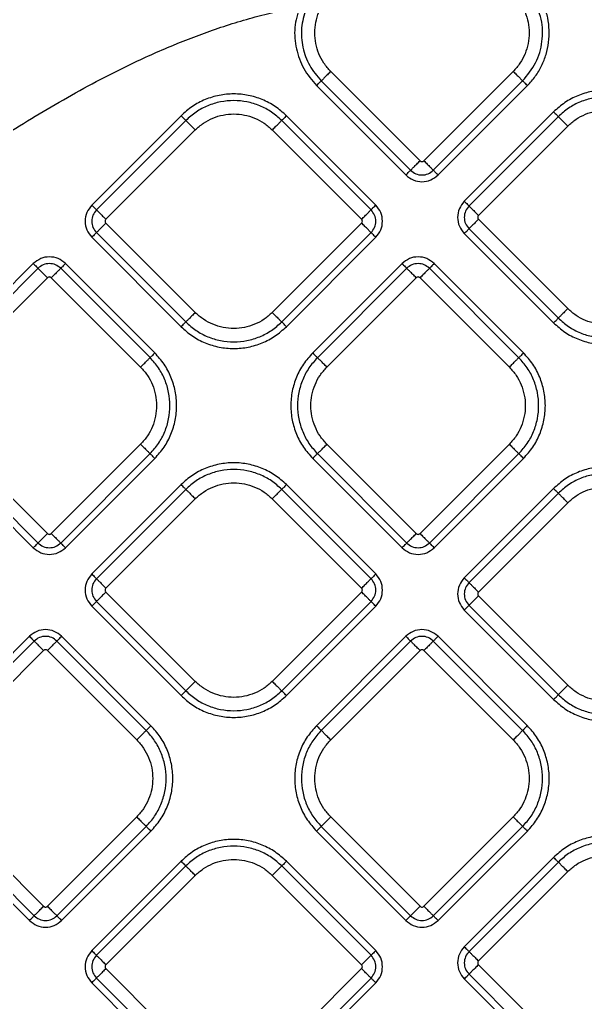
# Model space of a CAD drawing. Extents: x 943 to 1030, y 781 to 934.
# Drawn here: x 982.45 to 986.62, y 850.8 to 858.04 of the extents above; entities that cross this region are included whole.
import ezdxf

# ---------------------------------------------------------------- set-up
doc = ezdxf.new("R2010")
doc.units = 0
doc.header["$MEASUREMENT"] = 0
doc.layers.add('1', color=4, linetype='Continuous')

# ---------------------------------------------------------------- blocks, each defined once
blk = doc.blocks.new('AIRA')
at = {"layer": '1', "color": 3, "linetype": 'Continuous', "lineweight": 25}
for p, q in [((42.222, 53.8375), (41.5632, 54.4963)), ((42.9091, 54.4963), (42.2503, 53.8375)), ((41.4935, 54.4266), (42.1523, 53.7677)), ((42.32, 53.7677), (42.9788, 54.4266)), ((41.4586, 54.3917), (42.1174, 53.7329)), ((42.3549, 53.7329), (43.0137, 54.3917)), ((43.2073, 54.1982), (42.5484, 53.5393)), ((40.4592, 54.1697), (39.8004, 53.5108)), ((40.4941, 54.1348), (39.8353, 53.476)), ((41.8605, 53.476), (41.2017, 54.1348)), ((41.8954, 53.5108), (41.2365, 54.1697)), ((43.2421, 54.1633), (42.5833, 53.5045)), ((39.905, 53.4062), (40.5638, 54.0651)), ((41.1319, 54.0651), (41.7908, 53.4062)), ((42.653, 53.4347), (43.3118, 54.0936)), ((43.3118, 52.7476), (42.653, 53.4065)), ((40.5638, 52.7191), (39.905, 53.378)), ((41.7908, 53.378), (41.1319, 52.7191)), ((42.5833, 53.3367), (43.2421, 52.6779)), ((39.8004, 53.2734), (40.4592, 52.6145)), ((39.8353, 53.3082), (40.4941, 52.6494)), ((41.2017, 52.6494), (41.8605, 53.3082)), ((41.2365, 52.6145), (41.8954, 53.2734)), ((42.5484, 53.3019), (43.2073, 52.643)), ((39.3694, 53.0798), (38.7106, 52.421)), ((39.4043, 53.045), (38.7455, 52.3862)), ((40.2308, 52.3862), (39.572, 53.045)), ((40.2657, 52.421), (39.6069, 53.0798)), ((42.0889, 53.0798), (41.4301, 52.421)), ((42.1238, 53.045), (41.4649, 52.3861)), ((42.9503, 52.3861), (42.2915, 53.045)), ((42.9852, 52.421), (42.3264, 53.0798)), ((38.8152, 52.3164), (39.474, 52.9753)), ((39.5023, 52.9753), (40.1611, 52.3164)), ((41.5347, 52.3164), (42.1935, 52.9752)), ((42.2218, 52.9752), (42.8806, 52.3164)), ((39.474, 51.0895), (38.8152, 51.7483)), ((40.1611, 51.7483), (39.5023, 51.0895)), ((42.1935, 51.0894), (41.5347, 51.7483)), ((42.8806, 51.7483), (42.2218, 51.0894)), ((38.7455, 51.6786), (39.4043, 51.0197)), ((39.572, 51.0197), (40.2308, 51.6786)), ((41.4649, 51.6785), (42.1238, 51.0197)), ((42.2915, 51.0197), (42.9503, 51.6785)), ((38.7106, 51.6437), (39.3694, 50.9849)), ((39.6069, 50.9849), (40.2657, 51.6437)), ((41.4301, 51.6437), (42.0889, 50.9848)), ((42.3264, 50.9848), (42.9852, 51.6437)), ((40.4593, 51.4502), (39.8004, 50.7913)), ((41.8954, 50.7913), (41.2366, 51.4502)), ((40.4941, 51.4153), (39.8353, 50.7565)), ((41.8605, 50.7565), (41.2017, 51.4153)), ((43.2072, 51.4217), (42.5484, 50.7628)), ((43.2421, 51.3868), (42.5833, 50.728)), ((39.905, 50.6867), (40.5638, 51.3456)), ((41.132, 51.3456), (41.7908, 50.6867)), ((42.653, 50.6582), (43.3118, 51.3171)), ((40.5638, 49.9996), (39.905, 50.6585)), ((41.7908, 50.6585), (41.132, 49.9996)), ((39.8353, 50.5887), (40.4941, 49.9299)), ((41.2017, 49.9299), (41.8605, 50.5887)), ((43.3118, 49.9711), (42.653, 50.63)), ((39.8004, 50.5539), (40.4593, 49.895)), ((41.2366, 49.895), (41.8954, 50.5539)), ((42.5484, 50.5254), (43.2072, 49.8665)), ((42.5833, 50.5602), (43.2421, 49.9014)), ((39.3409, 50.3318), (38.6821, 49.673)), ((39.3758, 50.297), (38.7169, 49.6381)), ((40.2023, 49.6381), (39.5435, 50.297)), ((40.2372, 49.673), (39.5784, 50.3318)), ((42.1174, 50.3318), (41.4586, 49.673)), ((42.1523, 50.297), (41.4935, 49.6382)), ((42.9788, 49.6382), (42.32, 50.297)), ((43.0137, 49.673), (42.3549, 50.3318)), ((38.7867, 49.5684), (39.4455, 50.2272)), ((39.4738, 50.2272), (40.1326, 49.5684)), ((41.5632, 49.5684), (42.222, 50.2273)), ((42.2503, 50.2273), (42.9091, 49.5684)), ((39.4455, 48.3414), (38.7867, 49.0003)), ((40.1326, 49.0003), (39.4738, 48.3414)), ((42.222, 48.3415), (41.5632, 49.0003)), ((42.9091, 49.0003), (42.2503, 48.3415)), ((38.7169, 48.9305), (39.3758, 48.2717)), ((39.5435, 48.2717), (40.2023, 48.9305)), ((41.4935, 48.9306), (42.1523, 48.2717)), ((42.32, 48.2717), (42.9788, 48.9306)), ((38.6821, 48.8957), (39.3409, 48.2368)), ((39.5784, 48.2368), (40.2372, 48.8957)), ((41.4586, 48.8957), (42.1174, 48.2369)), ((42.3549, 48.2369), (43.0137, 48.8957)), ((43.2073, 48.7022), (42.5484, 48.0433)), ((40.4592, 48.6737), (39.8004, 48.0148)), ((40.4941, 48.6388), (39.8353, 47.98)), ((41.8605, 47.98), (41.2017, 48.6388)), ((41.8954, 48.0148), (41.2365, 48.6737)), ((43.2421, 48.6673), (42.5833, 48.0085)), ((39.905, 47.9102), (40.5638, 48.5691)), ((41.1319, 48.5691), (41.7908, 47.9102)), ((42.653, 47.9387), (43.3118, 48.5976)), ((43.3118, 47.2516), (42.653, 47.9105)), ((40.5638, 47.2231), (39.905, 47.882)), ((41.7908, 47.882), (41.1319, 47.2231)), ((42.5833, 47.8407), (43.2421, 47.1819)), ((39.8004, 47.7774), (40.4592, 47.1185)), ((39.8353, 47.8122), (40.4941, 47.1534)), ((41.2017, 47.1534), (41.8605, 47.8122)), ((41.2365, 47.1185), (41.8954, 47.7774)), ((42.5484, 47.8059), (43.2073, 47.147))]:
    blk.add_line(p, q, dxfattribs=at)
for points, knots in [([(36.5545, 54.6322), (36.7172, 54.7478), (37.0425, 54.979), (37.5545, 55.2899), (38.0823, 55.5728), (38.6258, 55.8242), (39.182, 56.0465), (39.5624, 56.1674), (39.7526, 56.2279)], [0, 0, 0, 0, 0.1666643, 0.3333309, 0.499999, 0.6666664, 0.8333325, 1, 1, 1, 1]), ([(38.8572, 53.8295), (38.9368, 53.8824), (39.0916, 53.9852), (39.3261, 54.1324), (39.5615, 54.2726), (39.7991, 54.4048), (40.0643, 54.5408), (40.3525, 54.673), (40.6747, 54.7982), (40.9992, 54.9021), (41.223, 54.9498), (41.3326, 54.9732)], [0, 0, 0, 0, 0.104464, 0.202983, 0.30258, 0.403834, 0.50004, 0.62826, 0.750033, 0.877678, 1, 1, 1, 1]), ([(42.222, 53.8375), (42.2241, 53.8358), (42.2282, 53.8325), (42.2361, 53.8311), (42.2441, 53.8325), (42.2482, 53.8358), (42.2503, 53.8375)], [0, 0, 0, 0, 0.25001, 0.5, 0.74999, 1, 1, 1, 1]), ([(42.1523, 53.7677), (42.1645, 53.7581), (42.1891, 53.7387), (42.2361, 53.7302), (42.2833, 53.7386), (42.3078, 53.758), (42.32, 53.7677)], [0, 0, 0, 0, 0.249635, 0.500178, 0.750078, 1, 1, 1, 1]), ([(42.1174, 53.7329), (42.1348, 53.7191), (42.1696, 53.6917), (42.2362, 53.6797), (42.3029, 53.6917), (42.3375, 53.7192), (42.3549, 53.7329)], [0, 0, 0, 0, 0.250225, 0.500436, 0.750211, 1, 1, 1, 1]), ([(42.5484, 53.5393), (42.5347, 53.5219), (42.5072, 53.4872), (42.4953, 53.4205), (42.5072, 53.3539), (42.5347, 53.3192), (42.5484, 53.3019)], [0, 0, 0, 0, 0.250225, 0.500436, 0.750211, 1, 1, 1, 1]), ([(39.8004, 53.5108), (39.7867, 53.4934), (39.7592, 53.4587), (39.7472, 53.392), (39.7592, 53.3254), (39.7867, 53.2907), (39.8004, 53.2734)], [0, 0, 0, 0, 0.250225, 0.500436, 0.750211, 1, 1, 1, 1]), ([(39.8353, 53.476), (39.8256, 53.4637), (39.8062, 53.4392), (39.7977, 53.3921), (39.8061, 53.345), (39.8255, 53.3205), (39.8353, 53.3082)], [0, 0, 0, 0, 0.249635, 0.500178, 0.750078, 1, 1, 1, 1]), ([(41.8605, 53.3082), (41.8702, 53.3205), (41.8896, 53.345), (41.8981, 53.3921), (41.8896, 53.4392), (41.8702, 53.4637), (41.8605, 53.476)], [0, 0, 0, 0, 0.249635, 0.500178, 0.750078, 1, 1, 1, 1]), ([(41.8954, 53.2734), (41.9091, 53.2907), (41.9366, 53.3255), (41.9485, 53.3922), (41.9365, 53.4588), (41.9091, 53.4935), (41.8954, 53.5108)], [0, 0, 0, 0, 0.250225, 0.500436, 0.750211, 1, 1, 1, 1]), ([(42.5833, 53.5045), (42.5736, 53.4922), (42.5542, 53.4677), (42.5457, 53.4206), (42.5542, 53.3735), (42.5736, 53.349), (42.5833, 53.3367)], [0, 0, 0, 0, 0.249635, 0.500178, 0.750078, 1, 1, 1, 1]), ([(39.905, 53.4062), (39.9033, 53.4042), (39.9001, 53.4), (39.8987, 53.3921), (39.9001, 53.3841), (39.9033, 53.38), (39.905, 53.378)], [0, 0, 0, 0, 0.2500103, 0.5, 0.7499897, 1, 1, 1, 1]), ([(41.7908, 53.378), (41.7924, 53.38), (41.7957, 53.3841), (41.7971, 53.3921), (41.7957, 53.4), (41.7924, 53.4042), (41.7908, 53.4062)], [0, 0, 0, 0, 0.25001, 0.5, 0.74999, 1, 1, 1, 1]), ([(42.653, 53.4347), (42.6514, 53.4327), (42.6481, 53.4285), (42.6467, 53.4206), (42.6481, 53.4127), (42.6514, 53.4085), (42.653, 53.4065)], [0, 0, 0, 0, 0.25001, 0.5, 0.74999, 1, 1, 1, 1]), ([(39.6069, 53.0798), (39.5895, 53.0936), (39.5547, 53.1211), (39.4881, 53.133), (39.4214, 53.121), (39.3868, 53.0936), (39.3694, 53.0798)], [0, 0, 0, 0, 0.250225, 0.500436, 0.750211, 1, 1, 1, 1]), ([(42.3264, 53.0798), (42.309, 53.0936), (42.2742, 53.121), (42.2076, 53.133), (42.1409, 53.121), (42.1063, 53.0935), (42.0889, 53.0798)], [0, 0, 0, 0, 0.250225, 0.500436, 0.750211, 1, 1, 1, 1]), ([(39.572, 53.045), (39.5598, 53.0547), (39.5352, 53.0741), (39.4881, 53.0825), (39.441, 53.0741), (39.4165, 53.0547), (39.4043, 53.045)], [0, 0, 0, 0, 0.249635, 0.500178, 0.750078, 1, 1, 1, 1]), ([(42.2915, 53.045), (42.2793, 53.0546), (42.2547, 53.074), (42.2076, 53.0825), (42.1605, 53.0741), (42.136, 53.0547), (42.1238, 53.045)], [0, 0, 0, 0, 0.249635, 0.500178, 0.750078, 1, 1, 1, 1]), ([(39.5023, 52.9753), (39.5002, 52.9769), (39.4961, 52.9802), (39.4881, 52.9816), (39.4802, 52.9802), (39.4761, 52.9769), (39.474, 52.9753)], [0, 0, 0, 0, 0.25001, 0.5, 0.74999, 1, 1, 1, 1]), ([(42.2218, 52.9752), (42.2197, 52.9769), (42.2156, 52.9802), (42.2076, 52.9816), (42.1997, 52.9802), (42.1956, 52.9769), (42.1935, 52.9752)], [0, 0, 0, 0, 0.2500103, 0.5, 0.7499897, 1, 1, 1, 1]), ([(39.474, 51.0895), (39.4761, 51.0878), (39.4802, 51.0845), (39.4881, 51.0831), (39.4961, 51.0845), (39.5002, 51.0878), (39.5023, 51.0895)], [0, 0, 0, 0, 0.2500103, 0.5, 0.7499897, 1, 1, 1, 1]), ([(42.1935, 51.0894), (42.1956, 51.0878), (42.1997, 51.0845), (42.2076, 51.0831), (42.2156, 51.0845), (42.2197, 51.0878), (42.2218, 51.0894)], [0, 0, 0, 0, 0.25001, 0.5, 0.74999, 1, 1, 1, 1]), ([(39.4043, 51.0197), (39.4165, 51.0101), (39.4411, 50.9907), (39.4881, 50.9822), (39.5353, 50.9906), (39.5598, 51.01), (39.572, 51.0197)], [0, 0, 0, 0, 0.249635, 0.500178, 0.750078, 1, 1, 1, 1]), ([(42.1238, 51.0197), (42.136, 51.01), (42.1606, 50.9906), (42.2076, 50.9821), (42.2548, 50.9906), (42.2792, 51.01), (42.2915, 51.0197)], [0, 0, 0, 0, 0.249635, 0.500178, 0.750078, 1, 1, 1, 1]), ([(39.3694, 50.9849), (39.3868, 50.9711), (39.4216, 50.9437), (39.4882, 50.9317), (39.5549, 50.9437), (39.5895, 50.9712), (39.6069, 50.9849)], [0, 0, 0, 0, 0.250225, 0.500436, 0.750211, 1, 1, 1, 1]), ([(42.0889, 50.9848), (42.1063, 50.9711), (42.141, 50.9436), (42.2077, 50.9317), (42.2744, 50.9437), (42.309, 50.9711), (42.3264, 50.9848)], [0, 0, 0, 0, 0.250225, 0.500436, 0.750211, 1, 1, 1, 1]), ([(39.8004, 50.7913), (39.7867, 50.7739), (39.7592, 50.7392), (39.7473, 50.6725), (39.7592, 50.6059), (39.7867, 50.5712), (39.8004, 50.5539)], [0, 0, 0, 0, 0.2502254, 0.5004363, 0.7502109, 1, 1, 1, 1]), ([(41.8954, 50.5539), (41.9091, 50.5713), (41.9366, 50.606), (41.9486, 50.6727), (41.9366, 50.7393), (41.9091, 50.774), (41.8954, 50.7913)], [0, 0, 0, 0, 0.250225, 0.500436, 0.750211, 1, 1, 1, 1]), ([(39.8353, 50.7565), (39.8256, 50.7442), (39.8062, 50.7197), (39.7977, 50.6726), (39.8062, 50.6255), (39.8256, 50.601), (39.8353, 50.5887)], [0, 0, 0, 0, 0.249635, 0.500178, 0.750078, 1, 1, 1, 1]), ([(41.8605, 50.5887), (41.8702, 50.601), (41.8896, 50.6255), (41.8981, 50.6726), (41.8896, 50.7197), (41.8702, 50.7442), (41.8605, 50.7565)], [0, 0, 0, 0, 0.249635, 0.500178, 0.750078, 1, 1, 1, 1]), ([(42.5484, 50.7628), (42.5347, 50.7454), (42.5072, 50.7107), (42.4952, 50.644), (42.5072, 50.5774), (42.5347, 50.5427), (42.5484, 50.5254)], [0, 0, 0, 0, 0.2502254, 0.5004363, 0.7502109, 1, 1, 1, 1]), ([(42.5833, 50.728), (42.5736, 50.7157), (42.5542, 50.6912), (42.5457, 50.6441), (42.5541, 50.597), (42.5735, 50.5725), (42.5833, 50.5602)], [0, 0, 0, 0, 0.249635, 0.500178, 0.750078, 1, 1, 1, 1]), ([(39.905, 50.6867), (39.9034, 50.6847), (39.9001, 50.6805), (39.8987, 50.6726), (39.9001, 50.6647), (39.9034, 50.6605), (39.905, 50.6585)], [0, 0, 0, 0, 0.25001, 0.5, 0.74999, 1, 1, 1, 1]), ([(41.7908, 50.6585), (41.7925, 50.6605), (41.7957, 50.6647), (41.7971, 50.6726), (41.7957, 50.6805), (41.7925, 50.6847), (41.7908, 50.6867)], [0, 0, 0, 0, 0.25001, 0.5, 0.74999, 1, 1, 1, 1]), ([(42.653, 50.6582), (42.6513, 50.6562), (42.6481, 50.652), (42.6467, 50.6441), (42.6481, 50.6361), (42.6513, 50.632), (42.653, 50.63)], [0, 0, 0, 0, 0.25001, 0.5, 0.74999, 1, 1, 1, 1]), ([(39.5784, 50.3318), (39.561, 50.3456), (39.5262, 50.373), (39.4596, 50.385), (39.3929, 50.373), (39.3583, 50.3455), (39.3409, 50.3318)], [0, 0, 0, 0, 0.250225, 0.500436, 0.750211, 1, 1, 1, 1]), ([(42.3549, 50.3318), (42.3375, 50.3456), (42.3027, 50.3731), (42.2361, 50.385), (42.1694, 50.373), (42.1348, 50.3456), (42.1174, 50.3318)], [0, 0, 0, 0, 0.2502254, 0.5004363, 0.7502109, 1, 1, 1, 1]), ([(39.5435, 50.297), (39.5313, 50.3066), (39.5067, 50.326), (39.4596, 50.3345), (39.4125, 50.3261), (39.388, 50.3067), (39.3758, 50.297)], [0, 0, 0, 0, 0.249635, 0.500178, 0.750078, 1, 1, 1, 1]), ([(42.32, 50.297), (42.3078, 50.3067), (42.2832, 50.3261), (42.2361, 50.3345), (42.189, 50.3261), (42.1645, 50.3067), (42.1523, 50.297)], [0, 0, 0, 0, 0.249635, 0.500178, 0.750078, 1, 1, 1, 1]), ([(39.4738, 50.2272), (39.4717, 50.2289), (39.4676, 50.2322), (39.4596, 50.2336), (39.4517, 50.2322), (39.4476, 50.2289), (39.4455, 50.2272)], [0, 0, 0, 0, 0.25001, 0.5, 0.74999, 1, 1, 1, 1]), ([(42.2503, 50.2273), (42.2482, 50.2289), (42.2441, 50.2322), (42.2361, 50.2336), (42.2282, 50.2322), (42.2241, 50.2289), (42.222, 50.2273)], [0, 0, 0, 0, 0.25001, 0.5, 0.74999, 1, 1, 1, 1]), ([(39.4455, 48.3414), (39.4476, 48.3398), (39.4517, 48.3365), (39.4596, 48.3351), (39.4676, 48.3365), (39.4717, 48.3398), (39.4738, 48.3414)], [0, 0, 0, 0, 0.25001, 0.5, 0.74999, 1, 1, 1, 1]), ([(42.222, 48.3415), (42.2241, 48.3398), (42.2282, 48.3365), (42.2361, 48.3351), (42.2441, 48.3365), (42.2482, 48.3398), (42.2503, 48.3415)], [0, 0, 0, 0, 0.2500103, 0.5, 0.7499897, 1, 1, 1, 1]), ([(39.3758, 48.2717), (39.388, 48.262), (39.4126, 48.2426), (39.4596, 48.2341), (39.5068, 48.2426), (39.5312, 48.262), (39.5435, 48.2717)], [0, 0, 0, 0, 0.249635, 0.500178, 0.750078, 1, 1, 1, 1]), ([(42.1523, 48.2717), (42.1645, 48.2621), (42.1891, 48.2427), (42.2361, 48.2342), (42.2833, 48.2426), (42.3078, 48.262), (42.32, 48.2717)], [0, 0, 0, 0, 0.249635, 0.500178, 0.750078, 1, 1, 1, 1]), ([(39.3409, 48.2368), (39.3583, 48.2231), (39.393, 48.1956), (39.4597, 48.1837), (39.5264, 48.1957), (39.561, 48.2231), (39.5784, 48.2368)], [0, 0, 0, 0, 0.250225, 0.500436, 0.750211, 1, 1, 1, 1]), ([(42.1174, 48.2369), (42.1348, 48.2231), (42.1696, 48.1957), (42.2362, 48.1837), (42.3029, 48.1957), (42.3375, 48.2232), (42.3549, 48.2369)], [0, 0, 0, 0, 0.250225, 0.500436, 0.750211, 1, 1, 1, 1]), ([(42.5484, 48.0433), (42.5347, 48.0259), (42.5072, 47.9912), (42.4953, 47.9245), (42.5072, 47.8579), (42.5347, 47.8232), (42.5484, 47.8059)], [0, 0, 0, 0, 0.250225, 0.500436, 0.750211, 1, 1, 1, 1]), ([(39.8004, 48.0148), (39.7867, 47.9974), (39.7592, 47.9627), (39.7472, 47.896), (39.7592, 47.8294), (39.7867, 47.7947), (39.8004, 47.7774)], [0, 0, 0, 0, 0.250225, 0.500436, 0.750211, 1, 1, 1, 1]), ([(39.8353, 47.98), (39.8256, 47.9677), (39.8062, 47.9432), (39.7977, 47.8961), (39.8061, 47.849), (39.8255, 47.8245), (39.8353, 47.8122)], [0, 0, 0, 0, 0.249635, 0.500178, 0.750078, 1, 1, 1, 1]), ([(41.8605, 47.8122), (41.8702, 47.8245), (41.8896, 47.849), (41.8981, 47.8961), (41.8896, 47.9432), (41.8702, 47.9677), (41.8605, 47.98)], [0, 0, 0, 0, 0.249635, 0.500178, 0.750078, 1, 1, 1, 1]), ([(41.8954, 47.7774), (41.9091, 47.7947), (41.9366, 47.8295), (41.9485, 47.8962), (41.9365, 47.9628), (41.9091, 47.9975), (41.8954, 48.0148)], [0, 0, 0, 0, 0.250225, 0.500436, 0.750211, 1, 1, 1, 1]), ([(42.5833, 48.0085), (42.5736, 47.9962), (42.5542, 47.9717), (42.5457, 47.9246), (42.5542, 47.8775), (42.5736, 47.853), (42.5833, 47.8407)], [0, 0, 0, 0, 0.249635, 0.500178, 0.750078, 1, 1, 1, 1]), ([(39.905, 47.9102), (39.9033, 47.9082), (39.9001, 47.904), (39.8987, 47.8961), (39.9001, 47.8881), (39.9033, 47.884), (39.905, 47.882)], [0, 0, 0, 0, 0.25001, 0.5, 0.74999, 1, 1, 1, 1]), ([(41.7908, 47.882), (41.7924, 47.884), (41.7957, 47.8881), (41.7971, 47.8961), (41.7957, 47.904), (41.7924, 47.9082), (41.7908, 47.9102)], [0, 0, 0, 0, 0.25001, 0.5, 0.74999, 1, 1, 1, 1]), ([(42.653, 47.9387), (42.6514, 47.9367), (42.6481, 47.9325), (42.6467, 47.9246), (42.6481, 47.9167), (42.6514, 47.9125), (42.653, 47.9105)], [0, 0, 0, 0, 0.25001, 0.5, 0.74999, 1, 1, 1, 1])]:
    blk.add_open_spline(points, degree=3, knots=knots, dxfattribs=at)
for points in [[(41.5632, 54.4963), (41.5456, 54.5159), (41.5106, 54.5552), (41.4738, 54.6258), (41.4507, 54.7015), (41.4429, 54.7804), (41.4507, 54.8593), (41.4738, 54.935), (41.5106, 55.0055), (41.5456, 55.0448), (41.5632, 55.0644)], [(42.9091, 55.0644), (42.9267, 55.0448), (42.9617, 55.0055), (42.9985, 54.935), (43.0216, 54.8593), (43.0294, 54.7804), (43.0216, 54.7015), (42.9985, 54.6258), (42.9617, 54.5552), (42.9267, 54.5159), (42.9091, 54.4963)], [(42.9788, 54.4266), (43.014, 54.4691), (43.0843, 54.5543), (43.1294, 54.7159), (43.1264, 54.8837), (43.0797, 54.9838), (43.0564, 55.0338)], [(43.0137, 54.3917), (43.034, 54.4141), (43.0746, 54.4587), (43.1206, 54.5372), (43.1539, 54.6216), (43.1727, 54.7104), (43.1768, 54.8011), (43.1658, 54.8911), (43.1411, 54.9786), (43.113, 55.0321), (43.0989, 55.0588)], [(41.3326, 54.9732), (41.3182, 54.9226), (41.2895, 54.8214), (41.3036, 54.6625), (41.3566, 54.5121), (41.4246, 54.4319), (41.4586, 54.3917)], [(41.3787, 54.9559), (41.3657, 54.9098), (41.3396, 54.8177), (41.3524, 54.6731), (41.4006, 54.5362), (41.4625, 54.4631), (41.4935, 54.4266)], [(41.5632, 54.4963), (41.5549, 54.488), (41.5383, 54.4715), (41.5167, 54.4498), (41.5001, 54.4332), (41.4957, 54.4288), (41.4935, 54.4266)], [(42.9091, 54.4963), (42.9174, 54.488), (42.934, 54.4715), (42.9556, 54.4498), (42.9722, 54.4332), (42.9766, 54.4288), (42.9788, 54.4266)], [(41.4586, 54.3917), (41.4627, 54.3959), (41.471, 54.4041), (41.4818, 54.415), (41.4901, 54.4233), (41.4923, 54.4255), (41.4935, 54.4266)], [(43.0137, 54.3917), (43.0096, 54.3959), (43.0013, 54.4041), (42.9905, 54.415), (42.9822, 54.4233), (42.98, 54.4255), (42.9788, 54.4266)], [(43.9846, 54.1982), (43.9577, 54.2222), (43.9039, 54.2701), (43.8074, 54.3204), (43.7039, 54.3521), (43.5959, 54.3627), (43.4879, 54.3521), (43.3844, 54.3204), (43.2879, 54.2701), (43.2341, 54.2222), (43.2073, 54.1982)], [(41.2365, 54.1697), (41.2096, 54.1936), (41.1559, 54.2416), (41.0594, 54.2919), (40.9558, 54.3236), (40.8479, 54.3342), (40.7399, 54.3236), (40.6364, 54.2919), (40.5399, 54.2416), (40.4861, 54.1936), (40.4592, 54.1697)], [(41.2017, 54.1348), (41.1772, 54.1566), (41.1282, 54.2003), (41.0404, 54.2461), (40.9462, 54.2749), (40.8479, 54.2845), (40.7496, 54.2749), (40.6553, 54.2461), (40.5675, 54.2003), (40.5186, 54.1566), (40.4941, 54.1348)], [(43.9497, 54.1633), (43.9252, 54.1851), (43.8763, 54.2288), (43.7884, 54.2746), (43.6942, 54.3034), (43.5959, 54.313), (43.4976, 54.3034), (43.4034, 54.2746), (43.3155, 54.2288), (43.2666, 54.1851), (43.2421, 54.1633)], [(43.2073, 54.1982), (43.2114, 54.194), (43.2197, 54.1857), (43.2305, 54.1749), (43.2388, 54.1666), (43.241, 54.1644), (43.2421, 54.1633)], [(43.3118, 54.0936), (43.3315, 54.1111), (43.3708, 54.1462), (43.4413, 54.1829), (43.517, 54.2061), (43.5959, 54.2138), (43.6748, 54.2061), (43.7505, 54.1829), (43.821, 54.1462), (43.8603, 54.1111), (43.88, 54.0936)], [(40.4592, 54.1697), (40.4634, 54.1655), (40.4716, 54.1572), (40.4825, 54.1464), (40.4908, 54.1381), (40.493, 54.1359), (40.4941, 54.1348)], [(40.5638, 54.0651), (40.5555, 54.0733), (40.539, 54.0899), (40.5173, 54.1116), (40.5007, 54.1282), (40.4963, 54.1326), (40.4941, 54.1348)], [(40.5638, 54.0651), (40.5835, 54.0826), (40.6228, 54.1177), (40.6933, 54.1544), (40.769, 54.1776), (40.8479, 54.1853), (40.9268, 54.1776), (41.0025, 54.1544), (41.073, 54.1177), (41.1123, 54.0826), (41.1319, 54.0651)], [(41.1319, 54.0651), (41.1402, 54.0733), (41.1568, 54.0899), (41.1784, 54.1116), (41.195, 54.1282), (41.1995, 54.1326), (41.2017, 54.1348)], [(41.2365, 54.1697), (41.2324, 54.1655), (41.2241, 54.1572), (41.2133, 54.1464), (41.205, 54.1381), (41.2028, 54.1359), (41.2017, 54.1348)], [(43.3118, 54.0936), (43.3036, 54.1019), (43.287, 54.1184), (43.2654, 54.1401), (43.2488, 54.1567), (43.2443, 54.1611), (43.2421, 54.1633)], [(42.1523, 53.7677), (42.1545, 53.77), (42.1589, 53.7744), (42.1755, 53.791), (42.1972, 53.8126), (42.2137, 53.8292), (42.222, 53.8375)], [(42.2503, 53.8375), (42.2586, 53.8292), (42.2751, 53.8126), (42.2968, 53.791), (42.3134, 53.7744), (42.3178, 53.77), (42.32, 53.7677)], [(42.1174, 53.7329), (42.1216, 53.737), (42.1298, 53.7453), (42.1407, 53.7561), (42.149, 53.7644), (42.1512, 53.7666), (42.1523, 53.7677)], [(42.3549, 53.7329), (42.3507, 53.737), (42.3425, 53.7453), (42.3316, 53.7561), (42.3233, 53.7644), (42.3211, 53.7666), (42.32, 53.7677)], [(42.5484, 53.5393), (42.5526, 53.5352), (42.5608, 53.5269), (42.5717, 53.5161), (42.58, 53.5078), (42.5822, 53.5056), (42.5833, 53.5045)], [(39.8004, 53.5108), (39.8045, 53.5067), (39.8128, 53.4984), (39.8236, 53.4876), (39.8319, 53.4793), (39.8341, 53.4771), (39.8353, 53.476)], [(39.8353, 53.476), (39.8375, 53.4737), (39.8419, 53.4693), (39.8585, 53.4527), (39.8801, 53.4311), (39.8967, 53.4145), (39.905, 53.4062)], [(41.7908, 53.4062), (41.7991, 53.4145), (41.8156, 53.4311), (41.8373, 53.4527), (41.8539, 53.4693), (41.8583, 53.4737), (41.8605, 53.476)], [(41.8954, 53.5108), (41.8912, 53.5067), (41.8829, 53.4984), (41.8721, 53.4876), (41.8638, 53.4793), (41.8616, 53.4771), (41.8605, 53.476)], [(42.5833, 53.5045), (42.5855, 53.5023), (42.5899, 53.4978), (42.6065, 53.4812), (42.6282, 53.4596), (42.6447, 53.443), (42.653, 53.4347)], [(42.653, 53.4065), (42.6447, 53.3982), (42.6282, 53.3816), (42.6065, 53.36), (42.5899, 53.3434), (42.5855, 53.339), (42.5833, 53.3367)], [(39.905, 53.378), (39.8967, 53.3697), (39.8801, 53.3531), (39.8585, 53.3315), (39.8419, 53.3149), (39.8375, 53.3104), (39.8353, 53.3082)], [(41.8605, 53.3082), (41.8583, 53.3104), (41.8539, 53.3149), (41.8373, 53.3315), (41.8156, 53.3531), (41.7991, 53.3697), (41.7908, 53.378)], [(42.5484, 53.3019), (42.5526, 53.306), (42.5608, 53.3143), (42.5717, 53.3251), (42.58, 53.3334), (42.5822, 53.3356), (42.5833, 53.3367)], [(39.8353, 53.3082), (39.8341, 53.3071), (39.8319, 53.3049), (39.8236, 53.2966), (39.8128, 53.2858), (39.8045, 53.2775), (39.8004, 53.2734)], [(41.8954, 53.2734), (41.8912, 53.2775), (41.8829, 53.2858), (41.8721, 53.2966), (41.8638, 53.3049), (41.8616, 53.3071), (41.8605, 53.3082)], [(39.3694, 53.0798), (39.3736, 53.0757), (39.3818, 53.0674), (39.3927, 53.0566), (39.401, 53.0483), (39.4032, 53.0461), (39.4043, 53.045)], [(39.474, 52.9753), (39.4657, 52.9835), (39.4492, 53.0001), (39.4275, 53.0218), (39.4109, 53.0383), (39.4065, 53.0428), (39.4043, 53.045)], [(39.572, 53.045), (39.5698, 53.0428), (39.5654, 53.0383), (39.5488, 53.0218), (39.5271, 53.0001), (39.5106, 52.9835), (39.5023, 52.9753)], [(39.6069, 53.0798), (39.6027, 53.0757), (39.5945, 53.0674), (39.5836, 53.0566), (39.5753, 53.0483), (39.5731, 53.0461), (39.572, 53.045)], [(42.0889, 53.0798), (42.0931, 53.0757), (42.1013, 53.0674), (42.1122, 53.0566), (42.1205, 53.0483), (42.1227, 53.0461), (42.1238, 53.045)], [(42.1935, 52.9752), (42.1852, 52.9835), (42.1687, 53.0001), (42.147, 53.0217), (42.1304, 53.0383), (42.126, 53.0427), (42.1238, 53.045)], [(42.2915, 53.045), (42.2893, 53.0427), (42.2849, 53.0383), (42.2683, 53.0217), (42.2466, 53.0001), (42.2301, 52.9835), (42.2218, 52.9752)], [(42.3264, 53.0798), (42.3222, 53.0757), (42.3139, 53.0674), (42.3031, 53.0566), (42.2948, 53.0483), (42.2926, 53.0461), (42.2915, 53.045)], [(43.3118, 52.7476), (43.3036, 52.7394), (43.287, 52.7228), (43.2654, 52.7011), (43.2488, 52.6845), (43.2443, 52.6801), (43.2421, 52.6779)], [(43.88, 52.7476), (43.8603, 52.7301), (43.821, 52.695), (43.7505, 52.6583), (43.6748, 52.6351), (43.5959, 52.6274), (43.517, 52.6351), (43.4413, 52.6583), (43.3708, 52.695), (43.3315, 52.7301), (43.3118, 52.7476)], [(40.5638, 52.7191), (40.5555, 52.7108), (40.539, 52.6943), (40.5173, 52.6726), (40.5007, 52.656), (40.4963, 52.6516), (40.4941, 52.6494)], [(41.1319, 52.7191), (41.1123, 52.7016), (41.073, 52.6665), (41.0025, 52.6298), (40.9268, 52.6066), (40.8479, 52.5989), (40.769, 52.6066), (40.6933, 52.6298), (40.6228, 52.6665), (40.5835, 52.7016), (40.5638, 52.7191)], [(41.1319, 52.7191), (41.1402, 52.7108), (41.1568, 52.6943), (41.1784, 52.6726), (41.195, 52.656), (41.1995, 52.6516), (41.2017, 52.6494)], [(43.2073, 52.643), (43.2114, 52.6472), (43.2197, 52.6555), (43.2305, 52.6663), (43.2388, 52.6746), (43.241, 52.6768), (43.2421, 52.6779)], [(43.2421, 52.6779), (43.2666, 52.6561), (43.3155, 52.6124), (43.4034, 52.5666), (43.4976, 52.5378), (43.5959, 52.5282), (43.6942, 52.5378), (43.7884, 52.5666), (43.8763, 52.6124), (43.9252, 52.6561), (43.9497, 52.6779)], [(40.4592, 52.6145), (40.4634, 52.6187), (40.4716, 52.627), (40.4825, 52.6378), (40.4908, 52.6461), (40.493, 52.6483), (40.4941, 52.6494)], [(40.4592, 52.6145), (40.4861, 52.5905), (40.5399, 52.5426), (40.6364, 52.4923), (40.7399, 52.4606), (40.8479, 52.45), (40.9558, 52.4606), (41.0594, 52.4923), (41.1559, 52.5426), (41.2096, 52.5905), (41.2365, 52.6145)], [(40.4941, 52.6494), (40.5186, 52.6276), (40.5675, 52.5839), (40.6553, 52.5381), (40.7496, 52.5093), (40.8479, 52.4997), (40.9462, 52.5093), (41.0404, 52.5381), (41.1282, 52.5839), (41.1772, 52.6276), (41.2017, 52.6494)], [(41.2365, 52.6145), (41.2324, 52.6187), (41.2241, 52.627), (41.2133, 52.6378), (41.205, 52.6461), (41.2028, 52.6483), (41.2017, 52.6494)], [(43.2073, 52.643), (43.2341, 52.6191), (43.2879, 52.5711), (43.3844, 52.5208), (43.4879, 52.4891), (43.5959, 52.4785), (43.7039, 52.4891), (43.8074, 52.5208), (43.9039, 52.5711), (43.9577, 52.6191), (43.9846, 52.643)], [(40.1611, 52.3164), (40.1694, 52.3247), (40.186, 52.3413), (40.2076, 52.3629), (40.2242, 52.3795), (40.2286, 52.3839), (40.2308, 52.3862)], [(40.2657, 52.421), (40.2616, 52.4169), (40.2533, 52.4086), (40.2425, 52.3978), (40.2342, 52.3895), (40.232, 52.3873), (40.2308, 52.3862)], [(40.2308, 51.6786), (40.2527, 51.703), (40.2964, 51.752), (40.3421, 51.8398), (40.371, 51.9341), (40.3806, 52.0324), (40.371, 52.1306), (40.3421, 52.2249), (40.2964, 52.3127), (40.2527, 52.3617), (40.2308, 52.3862)], [(40.2657, 51.6437), (40.2897, 51.6706), (40.3377, 51.7244), (40.3879, 51.8209), (40.4197, 51.9244), (40.4302, 52.0324), (40.4197, 52.1403), (40.3879, 52.2439), (40.3377, 52.3404), (40.2897, 52.3941), (40.2657, 52.421)], [(41.4301, 52.421), (41.4061, 52.3941), (41.3581, 52.3403), (41.3078, 52.2438), (41.2761, 52.1403), (41.2656, 52.0323), (41.2761, 51.9244), (41.3078, 51.8208), (41.3581, 51.7243), (41.4061, 51.6706), (41.4301, 51.6437)], [(41.4649, 52.3861), (41.4431, 52.3616), (41.3994, 52.3127), (41.3537, 52.2249), (41.3248, 52.1306), (41.3152, 52.0323), (41.3248, 51.9341), (41.3537, 51.8398), (41.3994, 51.752), (41.4431, 51.703), (41.4649, 51.6785)], [(41.4301, 52.421), (41.4342, 52.4168), (41.4425, 52.4086), (41.4533, 52.3977), (41.4616, 52.3894), (41.4638, 52.3872), (41.4649, 52.3861)], [(41.5347, 52.3164), (41.5264, 52.3247), (41.5098, 52.3412), (41.4882, 52.3629), (41.4716, 52.3795), (41.4672, 52.3839), (41.4649, 52.3861)], [(42.8806, 52.3164), (42.8889, 52.3247), (42.9054, 52.3412), (42.9271, 52.3629), (42.9437, 52.3795), (42.9481, 52.3839), (42.9503, 52.3861)], [(42.9852, 52.421), (42.9811, 52.4168), (42.9728, 52.4086), (42.962, 52.3977), (42.9537, 52.3894), (42.9514, 52.3872), (42.9503, 52.3861)], [(42.9503, 51.6785), (42.9722, 51.703), (43.0159, 51.752), (43.0616, 51.8398), (43.0905, 51.9341), (43.1001, 52.0323), (43.0905, 52.1306), (43.0616, 52.2249), (43.0159, 52.3127), (42.9722, 52.3616), (42.9503, 52.3861)], [(42.9852, 51.6437), (43.0092, 51.6706), (43.0572, 51.7243), (43.1074, 51.8208), (43.1391, 51.9244), (43.1497, 52.0323), (43.1391, 52.1403), (43.1074, 52.2438), (43.0572, 52.3403), (43.0092, 52.3941), (42.9852, 52.421)], [(40.1611, 52.3164), (40.1787, 52.2968), (40.2137, 52.2575), (40.2505, 52.187), (40.2736, 52.1113), (40.2814, 52.0324), (40.2736, 51.9535), (40.2505, 51.8778), (40.2137, 51.8072), (40.1787, 51.7679), (40.1611, 51.7483)], [(41.5347, 51.7483), (41.5171, 51.7679), (41.4821, 51.8072), (41.4453, 51.8777), (41.4221, 51.9534), (41.4144, 52.0323), (41.4221, 52.1112), (41.4453, 52.1869), (41.4821, 52.2575), (41.5171, 52.2967), (41.5347, 52.3164)], [(42.8806, 52.3164), (42.8981, 52.2967), (42.9332, 52.2575), (42.97, 52.1869), (42.9931, 52.1112), (43.0008, 52.0323), (42.9931, 51.9534), (42.97, 51.8777), (42.9332, 51.8072), (42.8981, 51.7679), (42.8806, 51.7483)], [(40.1611, 51.7483), (40.1694, 51.74), (40.186, 51.7235), (40.2076, 51.7018), (40.2242, 51.6852), (40.2286, 51.6808), (40.2308, 51.6786)], [(41.4649, 51.6785), (41.4672, 51.6808), (41.4716, 51.6852), (41.4882, 51.7018), (41.5098, 51.7234), (41.5264, 51.74), (41.5347, 51.7483)], [(42.8806, 51.7483), (42.8889, 51.74), (42.9054, 51.7234), (42.9271, 51.7018), (42.9437, 51.6852), (42.9481, 51.6808), (42.9503, 51.6785)], [(40.2657, 51.6437), (40.2616, 51.6479), (40.2533, 51.6561), (40.2425, 51.667), (40.2342, 51.6753), (40.232, 51.6775), (40.2308, 51.6786)], [(41.4649, 51.6785), (41.4638, 51.6774), (41.4616, 51.6752), (41.4533, 51.6669), (41.4425, 51.6561), (41.4342, 51.6478), (41.4301, 51.6437)], [(42.9852, 51.6437), (42.9811, 51.6478), (42.9728, 51.6561), (42.962, 51.6669), (42.9537, 51.6752), (42.9514, 51.6774), (42.9503, 51.6785)], [(41.2366, 51.4502), (41.2097, 51.4742), (41.1559, 51.5221), (41.0594, 51.5724), (40.9559, 51.6041), (40.8479, 51.6147), (40.7399, 51.6041), (40.6364, 51.5724), (40.5399, 51.5221), (40.4861, 51.4742), (40.4593, 51.4502)], [(41.2017, 51.4153), (41.1772, 51.4371), (41.1283, 51.4808), (41.0404, 51.5266), (40.9462, 51.5554), (40.8479, 51.565), (40.7496, 51.5554), (40.6554, 51.5266), (40.5675, 51.4808), (40.5186, 51.4371), (40.4941, 51.4153)], [(43.9845, 51.4217), (43.9576, 51.4456), (43.9039, 51.4936), (43.8074, 51.5439), (43.7038, 51.5756), (43.5959, 51.5862), (43.4879, 51.5756), (43.3844, 51.5439), (43.2879, 51.4936), (43.2341, 51.4456), (43.2072, 51.4217)], [(43.9497, 51.3868), (43.9252, 51.4086), (43.8762, 51.4523), (43.7884, 51.4981), (43.6942, 51.5269), (43.5959, 51.5365), (43.4976, 51.5269), (43.4033, 51.4981), (43.3155, 51.4523), (43.2666, 51.4086), (43.2421, 51.3868)], [(40.4941, 51.4153), (40.493, 51.4164), (40.4908, 51.4186), (40.4825, 51.4269), (40.4717, 51.4377), (40.4634, 51.446), (40.4593, 51.4502)], [(40.5638, 51.3456), (40.5835, 51.3631), (40.6228, 51.3982), (40.6933, 51.4349), (40.769, 51.4581), (40.8479, 51.4658), (40.9268, 51.4581), (41.0025, 51.4349), (41.073, 51.3982), (41.1123, 51.3631), (41.132, 51.3456)], [(41.2366, 51.4502), (41.2324, 51.446), (41.2241, 51.4377), (41.2133, 51.4269), (41.205, 51.4186), (41.2028, 51.4164), (41.2017, 51.4153)], [(40.4941, 51.4153), (40.4963, 51.4131), (40.5008, 51.4087), (40.5174, 51.3921), (40.539, 51.3704), (40.5556, 51.3539), (40.5638, 51.3456)], [(41.132, 51.3456), (41.1403, 51.3539), (41.1568, 51.3704), (41.1785, 51.3921), (41.1951, 51.4087), (41.1995, 51.4131), (41.2017, 51.4153)], [(43.2072, 51.4217), (43.2114, 51.4175), (43.2196, 51.4092), (43.2305, 51.3984), (43.2388, 51.3901), (43.241, 51.3879), (43.2421, 51.3868)], [(43.3118, 51.3171), (43.3035, 51.3253), (43.287, 51.3419), (43.2653, 51.3636), (43.2487, 51.3802), (43.2443, 51.3846), (43.2421, 51.3868)], [(43.3118, 51.3171), (43.3315, 51.3346), (43.3708, 51.3697), (43.4413, 51.4064), (43.517, 51.4296), (43.5959, 51.4373), (43.6748, 51.4296), (43.7505, 51.4064), (43.821, 51.3697), (43.8603, 51.3346), (43.8799, 51.3171)], [(39.4043, 51.0197), (39.4065, 51.022), (39.4109, 51.0264), (39.4275, 51.043), (39.4492, 51.0646), (39.4657, 51.0812), (39.474, 51.0895)], [(39.5023, 51.0895), (39.5106, 51.0812), (39.5271, 51.0646), (39.5488, 51.043), (39.5654, 51.0264), (39.5698, 51.022), (39.572, 51.0197)], [(42.1238, 51.0197), (42.126, 51.0219), (42.1304, 51.0263), (42.147, 51.0429), (42.1687, 51.0646), (42.1852, 51.0812), (42.1935, 51.0894)], [(42.2218, 51.0894), (42.2301, 51.0812), (42.2466, 51.0646), (42.2683, 51.0429), (42.2849, 51.0263), (42.2893, 51.0219), (42.2915, 51.0197)], [(39.3694, 50.9849), (39.3736, 50.989), (39.3818, 50.9973), (39.3927, 51.0081), (39.401, 51.0164), (39.4032, 51.0186), (39.4043, 51.0197)], [(39.6069, 50.9849), (39.6027, 50.989), (39.5945, 50.9973), (39.5836, 51.0081), (39.5753, 51.0164), (39.5731, 51.0186), (39.572, 51.0197)], [(42.0889, 50.9848), (42.0931, 50.989), (42.1013, 50.9973), (42.1122, 51.0081), (42.1205, 51.0164), (42.1227, 51.0186), (42.1238, 51.0197)], [(42.3264, 50.9848), (42.3222, 50.989), (42.3139, 50.9973), (42.3031, 51.0081), (42.2948, 51.0164), (42.2926, 51.0186), (42.2915, 51.0197)], [(39.8004, 50.7913), (39.8046, 50.7872), (39.8128, 50.7789), (39.8237, 50.7681), (39.832, 50.7598), (39.8342, 50.7576), (39.8353, 50.7565)], [(41.8954, 50.7913), (41.8913, 50.7872), (41.883, 50.7789), (41.8721, 50.7681), (41.8639, 50.7598), (41.8616, 50.7576), (41.8605, 50.7565)], [(39.8353, 50.7565), (39.8375, 50.7543), (39.8419, 50.7498), (39.8585, 50.7332), (39.8802, 50.7116), (39.8967, 50.695), (39.905, 50.6867)], [(41.7908, 50.6867), (41.7991, 50.695), (41.8156, 50.7116), (41.8373, 50.7332), (41.8539, 50.7498), (41.8583, 50.7543), (41.8605, 50.7565)], [(42.5484, 50.7628), (42.5525, 50.7587), (42.5608, 50.7504), (42.5716, 50.7396), (42.5799, 50.7313), (42.5821, 50.7291), (42.5833, 50.728)], [(42.5833, 50.728), (42.5855, 50.7257), (42.5899, 50.7213), (42.6065, 50.7047), (42.6281, 50.6831), (42.6447, 50.6665), (42.653, 50.6582)], [(39.905, 50.6585), (39.8967, 50.6502), (39.8802, 50.6336), (39.8585, 50.612), (39.8419, 50.5954), (39.8375, 50.591), (39.8353, 50.5887)], [(41.8605, 50.5887), (41.8583, 50.591), (41.8539, 50.5954), (41.8373, 50.612), (41.8156, 50.6336), (41.7991, 50.6502), (41.7908, 50.6585)], [(39.8004, 50.5539), (39.8046, 50.558), (39.8128, 50.5663), (39.8237, 50.5771), (39.832, 50.5854), (39.8342, 50.5876), (39.8353, 50.5887)], [(41.8954, 50.5539), (41.8913, 50.558), (41.883, 50.5663), (41.8721, 50.5771), (41.8639, 50.5854), (41.8616, 50.5876), (41.8605, 50.5887)], [(42.653, 50.63), (42.6447, 50.6217), (42.6281, 50.6051), (42.6065, 50.5835), (42.5899, 50.5669), (42.5855, 50.5624), (42.5833, 50.5602)], [(42.5484, 50.5254), (42.5525, 50.5295), (42.5608, 50.5378), (42.5716, 50.5486), (42.5799, 50.5569), (42.5821, 50.5591), (42.5833, 50.5602)], [(39.3409, 50.3318), (39.3451, 50.3277), (39.3533, 50.3194), (39.3642, 50.3086), (39.3725, 50.3003), (39.3747, 50.2981), (39.3758, 50.297)], [(39.4455, 50.2272), (39.4372, 50.2355), (39.4207, 50.2521), (39.399, 50.2737), (39.3824, 50.2903), (39.378, 50.2947), (39.3758, 50.297)], [(39.5435, 50.297), (39.5413, 50.2947), (39.5369, 50.2903), (39.5203, 50.2737), (39.4986, 50.2521), (39.4821, 50.2355), (39.4738, 50.2272)], [(39.5784, 50.3318), (39.5742, 50.3277), (39.5659, 50.3194), (39.5551, 50.3086), (39.5468, 50.3003), (39.5446, 50.2981), (39.5435, 50.297)], [(42.1174, 50.3318), (42.1216, 50.3277), (42.1298, 50.3194), (42.1407, 50.3086), (42.149, 50.3003), (42.1512, 50.2981), (42.1523, 50.297)], [(42.222, 50.2273), (42.2137, 50.2355), (42.1972, 50.2521), (42.1755, 50.2738), (42.1589, 50.2903), (42.1545, 50.2948), (42.1523, 50.297)], [(42.32, 50.297), (42.3178, 50.2948), (42.3134, 50.2903), (42.2968, 50.2738), (42.2751, 50.2521), (42.2586, 50.2355), (42.2503, 50.2273)], [(42.3549, 50.3318), (42.3507, 50.3277), (42.3425, 50.3194), (42.3316, 50.3086), (42.3233, 50.3003), (42.3211, 50.2981), (42.32, 50.297)], [(40.5638, 49.9996), (40.5556, 49.9914), (40.539, 49.9748), (40.5174, 49.9531), (40.5008, 49.9365), (40.4963, 49.9321), (40.4941, 49.9299)], [(41.132, 49.9996), (41.1123, 49.9821), (41.073, 49.947), (41.0025, 49.9103), (40.9268, 49.8871), (40.8479, 49.8794), (40.769, 49.8871), (40.6933, 49.9103), (40.6228, 49.947), (40.5835, 49.9821), (40.5638, 49.9996)], [(41.132, 49.9996), (41.1403, 49.9914), (41.1568, 49.9748), (41.1785, 49.9531), (41.1951, 49.9365), (41.1995, 49.9321), (41.2017, 49.9299)], [(40.4593, 49.895), (40.4634, 49.8992), (40.4717, 49.9075), (40.4825, 49.9183), (40.4908, 49.9266), (40.493, 49.9288), (40.4941, 49.9299)], [(40.4941, 49.9299), (40.5186, 49.9081), (40.5675, 49.8644), (40.6554, 49.8186), (40.7496, 49.7898), (40.8479, 49.7802), (40.9462, 49.7898), (41.0404, 49.8186), (41.1283, 49.8644), (41.1772, 49.9081), (41.2017, 49.9299)], [(41.2366, 49.895), (41.2324, 49.8992), (41.2241, 49.9075), (41.2133, 49.9183), (41.205, 49.9266), (41.2028, 49.9288), (41.2017, 49.9299)], [(43.3118, 49.9711), (43.3035, 49.9628), (43.287, 49.9463), (43.2653, 49.9246), (43.2487, 49.908), (43.2443, 49.9036), (43.2421, 49.9014)], [(43.8799, 49.9711), (43.8603, 49.9536), (43.821, 49.9185), (43.7505, 49.8818), (43.6748, 49.8586), (43.5959, 49.8509), (43.517, 49.8586), (43.4413, 49.8818), (43.3708, 49.9185), (43.3315, 49.9536), (43.3118, 49.9711)], [(40.4593, 49.895), (40.4861, 49.8711), (40.5399, 49.8231), (40.6364, 49.7728), (40.7399, 49.7411), (40.8479, 49.7305), (40.9559, 49.7411), (41.0594, 49.7728), (41.1559, 49.8231), (41.2097, 49.8711), (41.2366, 49.895)], [(43.2072, 49.8665), (43.2114, 49.8707), (43.2196, 49.879), (43.2305, 49.8898), (43.2388, 49.8981), (43.241, 49.9003), (43.2421, 49.9014)], [(43.2072, 49.8665), (43.2341, 49.8425), (43.2879, 49.7946), (43.3844, 49.7443), (43.4879, 49.7126), (43.5959, 49.702), (43.7038, 49.7126), (43.8074, 49.7443), (43.9039, 49.7946), (43.9576, 49.8425), (43.9845, 49.8665)], [(43.2421, 49.9014), (43.2666, 49.8796), (43.3155, 49.8359), (43.4033, 49.7901), (43.4976, 49.7613), (43.5959, 49.7517), (43.6942, 49.7613), (43.7884, 49.7901), (43.8762, 49.8359), (43.9252, 49.8796), (43.9497, 49.9014)], [(40.1326, 49.5684), (40.1409, 49.5767), (40.1574, 49.5932), (40.1791, 49.6149), (40.1957, 49.6315), (40.2001, 49.6359), (40.2023, 49.6381)], [(40.2372, 49.673), (40.2331, 49.6688), (40.2248, 49.6606), (40.214, 49.6497), (40.2057, 49.6414), (40.2034, 49.6392), (40.2023, 49.6381)], [(40.2023, 48.9305), (40.2242, 48.955), (40.2679, 49.004), (40.3136, 49.0918), (40.3425, 49.1861), (40.3521, 49.2843), (40.3425, 49.3826), (40.3136, 49.4769), (40.2679, 49.5647), (40.2242, 49.6136), (40.2023, 49.6381)], [(40.2372, 48.8957), (40.2612, 48.9226), (40.3092, 48.9763), (40.3594, 49.0728), (40.3911, 49.1764), (40.4017, 49.2843), (40.3911, 49.3923), (40.3594, 49.4958), (40.3092, 49.5923), (40.2612, 49.6461), (40.2372, 49.673)], [(41.4586, 49.673), (41.4346, 49.6461), (41.3866, 49.5924), (41.3364, 49.4959), (41.3046, 49.3923), (41.2941, 49.2844), (41.3046, 49.1764), (41.3364, 49.0729), (41.3866, 48.9764), (41.4346, 48.9226), (41.4586, 48.8957)], [(41.4935, 49.6382), (41.4716, 49.6137), (41.4279, 49.5647), (41.3822, 49.4769), (41.3533, 49.3826), (41.3437, 49.2844), (41.3533, 49.1861), (41.3822, 49.0918), (41.4279, 49.004), (41.4716, 48.955), (41.4935, 48.9306)], [(41.4586, 49.673), (41.4627, 49.6689), (41.471, 49.6606), (41.4818, 49.6498), (41.4901, 49.6415), (41.4923, 49.6393), (41.4935, 49.6382)], [(41.5632, 49.5684), (41.5549, 49.5767), (41.5383, 49.5933), (41.5167, 49.6149), (41.5001, 49.6315), (41.4957, 49.6359), (41.4935, 49.6382)], [(42.9091, 49.5684), (42.9174, 49.5767), (42.934, 49.5933), (42.9556, 49.6149), (42.9722, 49.6315), (42.9766, 49.6359), (42.9788, 49.6382)], [(43.0137, 49.673), (43.0096, 49.6689), (43.0013, 49.6606), (42.9905, 49.6498), (42.9822, 49.6415), (42.98, 49.6393), (42.9788, 49.6382)], [(42.9788, 48.9306), (43.0007, 48.955), (43.0444, 49.004), (43.0901, 49.0918), (43.119, 49.1861), (43.1286, 49.2844), (43.119, 49.3826), (43.0901, 49.4769), (43.0444, 49.5647), (43.0007, 49.6137), (42.9788, 49.6382)], [(43.0137, 48.8957), (43.0377, 48.9226), (43.0857, 48.9764), (43.1359, 49.0729), (43.1677, 49.1764), (43.1782, 49.2844), (43.1677, 49.3923), (43.1359, 49.4959), (43.0857, 49.5924), (43.0377, 49.6461), (43.0137, 49.673)], [(40.1326, 49.5684), (40.1501, 49.5487), (40.1852, 49.5095), (40.222, 49.4389), (40.2451, 49.3632), (40.2528, 49.2843), (40.2451, 49.2054), (40.222, 49.1297), (40.1852, 49.0592), (40.1501, 49.0199), (40.1326, 49.0003)], [(41.5632, 49.0003), (41.5456, 49.0199), (41.5106, 49.0592), (41.4738, 49.1298), (41.4507, 49.2055), (41.4429, 49.2844), (41.4507, 49.3633), (41.4738, 49.439), (41.5106, 49.5095), (41.5456, 49.5488), (41.5632, 49.5684)], [(42.9091, 49.5684), (42.9267, 49.5488), (42.9617, 49.5095), (42.9985, 49.439), (43.0216, 49.3633), (43.0294, 49.2844), (43.0216, 49.2055), (42.9985, 49.1298), (42.9617, 49.0592), (42.9267, 49.0199), (42.9091, 49.0003)], [(40.1326, 49.0003), (40.1409, 48.992), (40.1574, 48.9754), (40.1791, 48.9538), (40.1957, 48.9372), (40.2001, 48.9328), (40.2023, 48.9305)], [(41.4935, 48.9306), (41.4957, 48.9328), (41.5001, 48.9372), (41.5167, 48.9538), (41.5383, 48.9755), (41.5549, 48.992), (41.5632, 49.0003)], [(42.9091, 49.0003), (42.9174, 48.992), (42.934, 48.9755), (42.9556, 48.9538), (42.9722, 48.9372), (42.9766, 48.9328), (42.9788, 48.9306)], [(40.2372, 48.8957), (40.2331, 48.8998), (40.2248, 48.9081), (40.214, 48.9189), (40.2057, 48.9272), (40.2034, 48.9294), (40.2023, 48.9305)], [(41.4935, 48.9306), (41.4923, 48.9295), (41.4901, 48.9273), (41.4818, 48.919), (41.471, 48.9081), (41.4627, 48.8999), (41.4586, 48.8957)], [(43.0137, 48.8957), (43.0096, 48.8999), (43.0013, 48.9081), (42.9905, 48.919), (42.9822, 48.9273), (42.98, 48.9295), (42.9788, 48.9306)], [(41.2365, 48.6737), (41.2096, 48.6976), (41.1559, 48.7456), (41.0594, 48.7959), (40.9558, 48.8276), (40.8479, 48.8382), (40.7399, 48.8276), (40.6364, 48.7959), (40.5399, 48.7456), (40.4861, 48.6976), (40.4592, 48.6737)], [(43.9846, 48.7022), (43.9577, 48.7262), (43.9039, 48.7741), (43.8074, 48.8244), (43.7039, 48.8561), (43.5959, 48.8667), (43.4879, 48.8561), (43.3844, 48.8244), (43.2879, 48.7741), (43.2341, 48.7262), (43.2073, 48.7022)], [(41.2017, 48.6388), (41.1772, 48.6606), (41.1282, 48.7043), (41.0404, 48.7501), (40.9462, 48.7789), (40.8479, 48.7885), (40.7496, 48.7789), (40.6553, 48.7501), (40.5675, 48.7043), (40.5186, 48.6606), (40.4941, 48.6388)], [(43.9497, 48.6673), (43.9252, 48.6891), (43.8763, 48.7328), (43.7884, 48.7786), (43.6942, 48.8074), (43.5959, 48.817), (43.4976, 48.8074), (43.4034, 48.7786), (43.3155, 48.7328), (43.2666, 48.6891), (43.2421, 48.6673)], [(40.5638, 48.5691), (40.5835, 48.5866), (40.6228, 48.6217), (40.6933, 48.6584), (40.769, 48.6816), (40.8479, 48.6893), (40.9268, 48.6816), (41.0025, 48.6584), (41.073, 48.6217), (41.1123, 48.5866), (41.1319, 48.5691)], [(43.2073, 48.7022), (43.2114, 48.698), (43.2197, 48.6897), (43.2305, 48.6789), (43.2388, 48.6706), (43.241, 48.6684), (43.2421, 48.6673)], [(43.3118, 48.5976), (43.3315, 48.6151), (43.3708, 48.6502), (43.4413, 48.6869), (43.517, 48.7101), (43.5959, 48.7178), (43.6748, 48.7101), (43.7505, 48.6869), (43.821, 48.6502), (43.8603, 48.6151), (43.88, 48.5976)], [(40.4592, 48.6737), (40.4634, 48.6695), (40.4716, 48.6612), (40.4825, 48.6504), (40.4908, 48.6421), (40.493, 48.6399), (40.4941, 48.6388)], [(40.5638, 48.5691), (40.5555, 48.5773), (40.539, 48.5939), (40.5173, 48.6156), (40.5007, 48.6322), (40.4963, 48.6366), (40.4941, 48.6388)], [(41.1319, 48.5691), (41.1402, 48.5773), (41.1568, 48.5939), (41.1784, 48.6156), (41.195, 48.6322), (41.1995, 48.6366), (41.2017, 48.6388)], [(41.2365, 48.6737), (41.2324, 48.6695), (41.2241, 48.6612), (41.2133, 48.6504), (41.205, 48.6421), (41.2028, 48.6399), (41.2017, 48.6388)], [(43.3118, 48.5976), (43.3036, 48.6059), (43.287, 48.6224), (43.2654, 48.6441), (43.2488, 48.6607), (43.2443, 48.6651), (43.2421, 48.6673)], [(39.3758, 48.2717), (39.378, 48.2739), (39.3824, 48.2783), (39.399, 48.2949), (39.4207, 48.3166), (39.4372, 48.3332), (39.4455, 48.3414)], [(39.4738, 48.3414), (39.4821, 48.3332), (39.4986, 48.3166), (39.5203, 48.2949), (39.5369, 48.2783), (39.5413, 48.2739), (39.5435, 48.2717)], [(42.1523, 48.2717), (42.1545, 48.274), (42.1589, 48.2784), (42.1755, 48.295), (42.1972, 48.3166), (42.2137, 48.3332), (42.222, 48.3415)], [(42.2503, 48.3415), (42.2586, 48.3332), (42.2751, 48.3166), (42.2968, 48.295), (42.3134, 48.2784), (42.3178, 48.274), (42.32, 48.2717)], [(39.3409, 48.2368), (39.3451, 48.241), (39.3533, 48.2493), (39.3642, 48.2601), (39.3725, 48.2684), (39.3747, 48.2706), (39.3758, 48.2717)], [(39.5784, 48.2368), (39.5742, 48.241), (39.5659, 48.2493), (39.5551, 48.2601), (39.5468, 48.2684), (39.5446, 48.2706), (39.5435, 48.2717)], [(42.1174, 48.2369), (42.1216, 48.241), (42.1298, 48.2493), (42.1407, 48.2601), (42.149, 48.2684), (42.1512, 48.2706), (42.1523, 48.2717)], [(42.3549, 48.2369), (42.3507, 48.241), (42.3425, 48.2493), (42.3316, 48.2601), (42.3233, 48.2684), (42.3211, 48.2706), (42.32, 48.2717)], [(42.5484, 48.0433), (42.5526, 48.0392), (42.5608, 48.0309), (42.5717, 48.0201), (42.58, 48.0118), (42.5822, 48.0096), (42.5833, 48.0085)], [(39.8004, 48.0148), (39.8045, 48.0107), (39.8128, 48.0024), (39.8236, 47.9916), (39.8319, 47.9833), (39.8341, 47.9811), (39.8353, 47.98)], [(39.8353, 47.98), (39.8375, 47.9777), (39.8419, 47.9733), (39.8585, 47.9567), (39.8801, 47.9351), (39.8967, 47.9185), (39.905, 47.9102)], [(41.7908, 47.9102), (41.7991, 47.9185), (41.8156, 47.9351), (41.8373, 47.9567), (41.8539, 47.9733), (41.8583, 47.9777), (41.8605, 47.98)], [(41.8954, 48.0148), (41.8912, 48.0107), (41.8829, 48.0024), (41.8721, 47.9916), (41.8638, 47.9833), (41.8616, 47.9811), (41.8605, 47.98)], [(42.5833, 48.0085), (42.5855, 48.0063), (42.5899, 48.0018), (42.6065, 47.9852), (42.6282, 47.9636), (42.6447, 47.947), (42.653, 47.9387)], [(42.653, 47.9105), (42.6447, 47.9022), (42.6282, 47.8856), (42.6065, 47.864), (42.5899, 47.8474), (42.5855, 47.843), (42.5833, 47.8407)], [(39.905, 47.882), (39.8967, 47.8737), (39.8801, 47.8571), (39.8585, 47.8355), (39.8419, 47.8189), (39.8375, 47.8144), (39.8353, 47.8122)], [(41.8605, 47.8122), (41.8583, 47.8144), (41.8539, 47.8189), (41.8373, 47.8355), (41.8156, 47.8571), (41.7991, 47.8737), (41.7908, 47.882)], [(42.5484, 47.8059), (42.5526, 47.81), (42.5608, 47.8183), (42.5717, 47.8291), (42.58, 47.8374), (42.5822, 47.8396), (42.5833, 47.8407)], [(39.8353, 47.8122), (39.8341, 47.8111), (39.8319, 47.8089), (39.8236, 47.8006), (39.8128, 47.7898), (39.8045, 47.7815), (39.8004, 47.7774)], [(41.8954, 47.7774), (41.8912, 47.7815), (41.8829, 47.7898), (41.8721, 47.8006), (41.8638, 47.8089), (41.8616, 47.8111), (41.8605, 47.8122)]]:
    blk.add_open_spline(points, degree=3, dxfattribs=at)

msp = doc.modelspace()

# ---------------------------------------------------------------- block references
at = {"layer": '1'}
msp.add_blockref('AIRA', (943.1775, 803.1658), dxfattribs=at)

doc.saveas('drawing.dxf')
